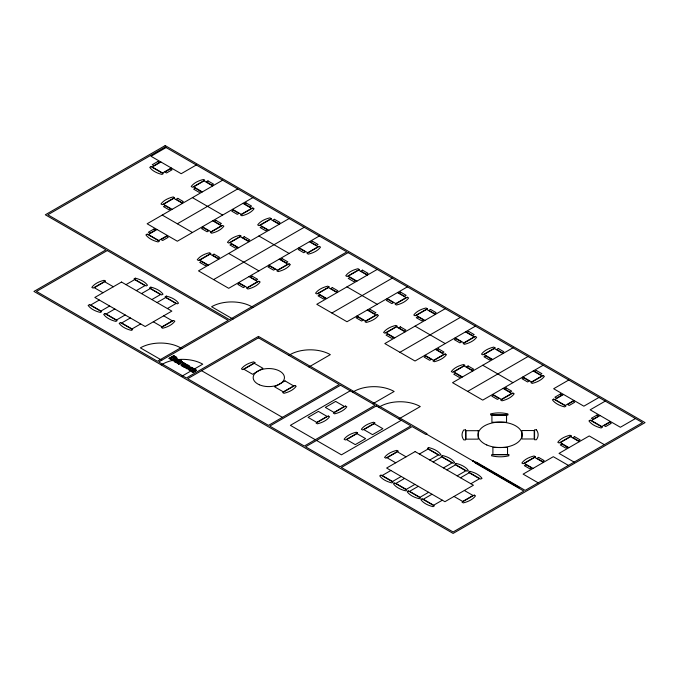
<?xml version="1.0" encoding="UTF-8"?>
<svg xmlns="http://www.w3.org/2000/svg" width="679" height="679" viewBox="0 0 679 679"><rect width="100%" height="100%" fill="white"/><g stroke="black" fill="none" stroke-linecap="round" stroke-linejoin="round"><path stroke-width="1.02" d="M189.008 369.325L189.017 368.867C190.383 365.913 192.785 369.749 193.32 368.434C192.182 366.736 189.348 367.016 188.244 368.595A1.91 1.103 0 0 0 188.363 369.342C191.105 370.216 191.054 370.895 188.363 369.639A1.91 1.103 0 0 1 188.244 368.892L190.909 367.577L193.32 368.722M185.036 364.979L185.308 364.75C185.987 363.452 182.464 363.732 184.136 363.01L185.91 363.91L186.148 364.767M196.129 370.182L195 371.566L192.59 369.885L195 371.277L196.07 370.403M178.373 359.87L175.42 362.204L174.834 361.865L177.491 359.912M189.73 366.431L186.776 368.756L186.19 368.425L188.847 366.473M186.148 364.479L183.22 366.702C181.777 366.354 183.695 365.497 182.634 366.363M178.314 360.057L175.42 361.915L174.834 361.576M189.67 366.609L186.776 368.468L186.19 368.128M186.063 364.665L183.22 366.414L182.634 366.074M177.482 359.98L175.869 359.463L173.272 360.965L172.687 360.328L173.272 360.668L175.869 359.166L177.482 359.683L177.244 360.447L174.834 361.865M177.618 362.416L179.867 361.016L181.437 361.364L180.945 361.932L179.867 361.313L177.618 362.416L178.509 363.341L177.626 362.9M188.838 366.533L187.226 366.015L184.629 367.517L184.043 366.889L184.629 367.229L187.226 365.726L188.838 366.244L188.601 367.008L186.19 368.425M181.879 365.022C189.585 365.166 178.509 363.341 182.778 365.794M192.59 369.885L192.013 370.411A1.366 0.789 0 0 0 192.089 370.946L194.109 371.719L193.473 372.084C187.811 371.286 195.28 366.558 196.129 370.471M192.59 370.174L192.013 370.709A1.366 0.789 0 0 0 192.089 371.235L194.109 372.007L193.473 372.381C188.372 371.71 194.101 367.203 196.104 370.25M194.881 370.98C197.122 368.459 189.594 369.351 194.881 370.98C196.316 370.055 193.778 369.223 193.04 369.911M166.1 147.547L151.001 156.263L181.2 173.705L196.299 164.989M160.931 162.001L152.24 167.017L162.587 172.984L171.269 167.976M222.636 180.19L147.131 223.781L177.338 241.223L252.843 197.631M157.061 229.519L148.378 234.527L158.725 240.502L167.407 235.486M177.338 223.781L237.735 188.906M99.312 300.033L90.63 305.049L100.967 311.024L109.65 306.008M125.988 284.628L134.671 279.621L145.017 285.587L136.335 290.604M114.827 308.996L106.145 314.012L116.491 319.979L125.174 314.971M141.512 293.591L150.195 288.583L160.533 294.55L151.85 299.566M289.11 218.57L198.497 270.879L228.704 288.312L319.308 236.003M130.351 317.959L121.668 322.975L132.006 328.942L140.697 323.934M157.027 302.554L165.71 297.538L176.056 303.513L167.373 308.529M213.605 279.595L304.209 227.287M172.602 359.938C166.134 356.984 174.715 359.259 172.05 360.26L169.147 358.291L173.79 355.609L176.693 357.578L176.15 357.892L173.858 356.568L172.585 357.307L173.858 356.28L176.15 357.604L176.693 357.281M169.147 358.58L173.79 355.898L176.693 357.578M170.31 358.325L172.042 357.332L174.172 358.563L174.715 358.249L174.172 358.851L172.042 357.621L170.31 358.622M161.212 364.903L162.476 364.173A28.476 16.44 0 0 1 202.741 364.173L181.352 376.522M169.147 358.291L172.05 359.963L172.602 359.649M172.687 360.328L176.167 358.317C177.635 358.682 175.649 359.539 176.752 358.656M172.687 360.625L176.167 358.614L176.752 358.945M178.883 360.447C180.037 361.279 178.059 360.574 179.375 360.167L180.775 359.819C182.643 360.583 178.628 361.491 181.361 360.159M178.883 360.744L181.361 360.447M179.281 360.676C177.686 360.821 175.471 363.104 177.983 363.647L178.509 363.341M177.355 362.085L179.281 360.973M176.761 362.45L177.983 363.358L178.509 363.053M181.938 362.247L183.695 362.976L181.446 362.824L178.967 364.25L178.382 363.91L181.87 361.61C183.474 362.068 180.979 362.909 182.456 361.949M178.382 363.91L181.87 361.899L182.456 362.238M178.382 363.621L178.967 363.961L181.446 362.535L183.695 362.688M183.542 363.35L186.148 364.572M181.811 364.912L183.491 365.582L184.459 365.022M183.007 365.862L181.403 365.48L181.098 364.53L182.651 363.944L185.308 364.75M184.459 365.31L183.491 365.582M184.043 366.889L187.523 364.878C188.991 365.234 187.005 366.091 188.108 365.217M184.043 367.178L187.523 365.166L188.108 365.506M192.658 368.816L193.32 368.434M377.193 269.427L316.787 304.294L346.994 321.736L407.4 286.861M331.895 313.019L392.292 278.144M288.804 355.355L290.06 354.633A28.476 16.44 0 0 1 330.334 354.633L308.937 366.983M445.229 308.699L384.823 343.574L415.022 361.007L475.427 326.141M399.923 352.291L460.328 317.416M350.203 390.807L290.383 425.343L315.285 439.72M352.622 392.199L353.878 391.477A28.476 16.44 0 0 1 394.143 391.477L372.754 403.827M378.746 407.29L380.011 406.56A28.476 16.44 0 0 1 420.276 406.56L398.887 418.909M512.951 347.801L452.545 382.676L482.752 400.118L543.158 365.243M401.272 420.293L341.444 454.828L316.55 440.45M467.653 391.393L528.05 356.517M390.875 470.488L382.192 475.504L392.538 481.479L401.221 476.463M419.393 454.03L428.076 449.014L438.422 454.989L429.739 459.997M568.756 380.019L553.657 388.736L583.855 406.178L598.954 397.453M404.582 478.406L395.899 483.423L406.246 489.389L414.928 484.382M433.1 461.941L441.783 456.925L452.129 462.9L443.446 467.916M563.578 394.474L554.896 399.481L565.242 405.456L573.925 400.44M418.289 486.317L409.607 491.333L419.953 497.308L428.636 492.292M446.807 469.86L455.49 464.843L465.836 470.819L457.154 475.826M431.997 494.236L423.314 499.243L433.66 505.218L442.343 500.202M460.515 477.77L469.197 472.754L479.544 478.729L470.861 483.745M605.278 401.102L590.17 409.819L620.377 427.261L635.476 418.544M600.1 415.556L591.417 420.564L601.764 426.539L610.446 421.523M183.007 366.151L181.403 365.769L181.098 364.827L182.651 364.233L184.926 364.75M181.938 362.535L183.695 362.976M176.37 358.885L177.906 359.216L178.373 360.167M176.37 359.174L177.906 359.505M187.727 365.438L189.263 365.769L189.73 366.719M187.727 365.726L189.721 366.541M190.841 369.826L189.407 369.495L189.229 368.799L191.537 368.077L192.624 369.087M190.875 370.14L189.407 369.783L189.008 369.036M183.576 363.664L185.333 364.538M212.705 185.927L204.023 180.911L193.685 186.886L202.367 191.894M242.912 203.361L251.595 208.377L241.249 214.343L232.566 209.336M279.179 224.299L270.497 219.283L260.15 225.258L268.833 230.274M309.378 241.732L318.061 246.749L307.714 252.724L299.032 247.708M367.263 275.156L358.58 270.14L348.242 276.115L356.925 281.131M397.47 292.59L406.152 297.606L395.806 303.581L387.123 298.565M435.298 314.436L426.616 309.42L416.269 315.396L424.952 320.403M465.497 331.87L474.18 336.886L463.833 342.853L455.151 337.845M503.02 353.538L494.337 348.522L484 354.497L492.682 359.505M533.227 370.972L541.91 375.988L531.564 381.954L522.881 376.947M192.437 197.631L222.636 215.065M258.903 236.003L289.11 253.437M346.994 286.861L377.193 304.294M415.022 326.141L445.229 343.574M482.752 365.243L512.951 382.676M604.335 444.669L589.228 435.952L559.029 453.385L574.128 462.11M182.507 203.361L173.824 198.344L163.478 204.32L172.16 209.336M212.705 220.794L221.388 225.81L211.05 231.785L202.367 226.769M248.972 241.732L240.29 236.725L229.952 242.692L238.635 247.708M279.179 259.174L287.862 264.182L277.516 270.157L268.833 265.141M337.064 292.59L328.381 287.582L318.035 293.549L326.718 298.565M367.263 310.031L375.945 315.048L365.608 321.014L356.925 316.007M405.091 331.87L396.409 326.854L386.071 332.829L394.754 337.845M435.298 349.303L443.981 354.319L433.635 360.294L424.952 355.278M472.822 370.972L464.139 365.956L453.793 371.931L462.475 376.947M503.02 388.405L511.703 393.421L501.365 399.396L492.682 394.38M579.306 441.681L570.623 436.673L560.277 442.64L568.96 447.656M162.23 215.065L192.437 232.498M228.704 253.437L258.903 270.879M218.774 259.174L210.091 254.158L199.745 260.133L208.428 265.141M248.972 276.608L257.655 281.624L247.317 287.599L238.635 282.583M568.416 465.404L553.317 456.687L523.119 474.129L538.218 482.845M543.387 462.416L534.704 457.408L524.358 463.375L533.04 468.391M253.123 307.468L251.858 306.738A28.476 16.44 0 0 0 211.593 306.738L232.982 319.096M426.353 434.042L475.741 462.56M113.342 286.767L104.659 281.751L94.322 287.726L103.004 292.734M163.681 315.828L172.364 320.836L162.018 326.811L153.335 321.795M406.067 456.823L397.385 451.815L387.038 457.782L395.721 462.798M464.351 490.476L473.034 495.483L462.688 501.458L454.005 496.442M181.904 348.582L180.648 347.86A28.476 16.44 0 0 0 140.375 347.86L161.772 360.209M201.561 370.683L282.396 417.356M180.359 360.736L181.437 361.364M180.359 361.024L181.437 361.652M172.585 357.018L174.715 358.249M172.585 357.307L174.715 358.537M193.04 369.622L194.881 370.683M188.838 366.244L188.847 366.762M177.482 359.683L177.491 360.201M165.192 145.569L45.315 214.785L106.009 249.821L33.95 291.427L453.114 533.431L645.05 422.618L165.192 145.569M165.192 147.029L47.836 214.785L229.485 319.656L346.85 251.901L165.192 147.029M157.774 161.534L152.24 164.725L153.878 165.676L159.412 162.476L157.774 161.534M151.052 166.627L149.762 167.365A22.229 12.833 0 0 0 161.975 174.418L163.257 173.671L151.052 166.627M170.437 168.842L164.895 172.042L166.533 172.984L172.076 169.784L170.437 168.842M174.495 197.657L162.281 204.702L160.999 203.963A22.229 12.833 0 0 1 173.204 196.918L174.495 197.657M204.693 180.224L192.488 187.268L191.206 186.53A22.229 12.833 0 0 1 203.411 179.477L204.693 180.224M165.107 205.661L163.478 206.603L169.012 209.803L170.65 208.852L165.107 205.661M177.771 198.353L176.133 199.295L181.675 202.495L183.305 201.544L177.771 198.353M195.314 188.219L193.676 189.169L199.21 192.361L200.848 191.419L195.314 188.219M207.969 180.911L206.34 181.862L211.873 185.053L213.512 184.111L207.969 180.911M107.265 250.551L36.471 291.427L157.435 361.262L228.229 320.386L107.265 250.551M153.912 229.052L148.37 232.243L150.008 233.186L155.55 229.994L153.912 229.052M147.182 234.145L145.9 234.883A22.229 12.833 0 0 0 158.105 241.936L159.387 241.189L147.182 234.145M166.567 236.36L161.033 239.551L162.671 240.502L168.205 237.302L166.567 236.36M105.33 281.064L93.125 288.108L91.835 287.37A22.229 12.833 0 0 1 104.048 280.317L105.33 281.064M203.191 227.643L201.553 228.585L207.095 231.785L208.725 230.843L203.191 227.643M215.854 220.336L214.216 221.278L219.75 224.477L221.388 223.535L215.854 220.336M233.389 210.21L231.76 211.152L237.294 214.352L238.932 213.401L233.389 210.21M246.053 202.902L244.415 203.844L249.957 207.036L251.586 206.093L246.053 202.902M121.516 282.048L94.831 297.453L145.17 326.514L171.846 311.109L121.516 282.048M222.585 225.428L210.38 232.473L211.661 233.211A22.229 12.833 0 0 0 223.866 226.166L222.585 225.428M252.792 207.986L240.578 215.039L241.868 215.778A22.229 12.833 0 0 0 254.073 208.733L252.792 207.986M89.433 304.667L88.143 305.406A22.229 12.833 0 0 0 100.356 312.45L101.638 311.712L89.433 304.667M135.291 278.186L134.001 278.933L146.214 285.978L147.496 285.239A22.229 12.833 0 0 0 135.291 278.186M104.948 313.622L103.666 314.369A22.229 12.833 0 0 0 115.871 321.413L117.153 320.675L104.948 313.622M150.806 287.149L149.524 287.888L161.729 294.941L163.019 294.194A22.229 12.833 0 0 0 150.806 287.149M210.762 253.471L198.548 260.515L197.266 259.777A22.229 12.833 0 0 1 209.472 252.732L210.762 253.471M240.96 236.029L228.755 243.082L227.473 242.335A22.229 12.833 0 0 1 239.679 235.29L240.96 236.029M271.159 218.596L258.954 225.64L257.672 224.902A22.229 12.833 0 0 1 269.877 217.857L271.159 218.596M201.374 261.474L199.745 262.417L205.279 265.616L206.917 264.666L201.374 261.474M214.038 254.158L212.4 255.109L217.942 258.3L219.572 257.358L214.038 254.158M231.581 244.033L229.943 244.975L235.477 248.174L237.115 247.232L231.581 244.033M244.236 236.725L242.607 237.667L248.141 240.867L249.779 239.925L244.236 236.725M261.78 226.599L260.142 227.541L265.684 230.741L267.322 229.791L261.78 226.599M274.443 219.292L272.805 220.234L278.339 223.433L279.977 222.483L274.443 219.292M120.472 322.584L119.19 323.323A22.229 12.833 0 0 0 131.395 330.376L132.677 329.629L120.472 322.584M166.33 296.112L165.048 296.85L177.253 303.895L178.535 303.157A22.229 12.833 0 0 0 166.33 296.112M173.561 320.454L161.356 327.499L162.637 328.246A22.229 12.833 0 0 0 174.843 321.192L173.561 320.454M239.458 283.457L237.82 284.399L243.362 287.599L244.992 286.657L239.458 283.457M252.121 276.149L250.483 277.091L256.017 280.291L257.655 279.341L252.121 276.149M269.656 266.024L268.027 266.966L273.561 270.157L275.199 269.215L269.656 266.024M282.32 258.707L280.682 259.658L286.224 262.849L287.854 261.907L282.32 258.707M299.863 248.582L298.225 249.524L303.759 252.724L305.397 251.782L299.863 248.582M312.518 241.274L310.889 242.216L316.422 245.416L318.061 244.474L312.518 241.274M258.852 281.242L246.647 288.286L247.928 289.025A22.229 12.833 0 0 0 260.142 281.98L258.852 281.242M289.059 263.8L276.845 270.845L278.135 271.592A22.229 12.833 0 0 0 290.34 264.538L289.059 263.8M319.257 246.367L307.052 253.411L308.334 254.15A22.229 12.833 0 0 0 320.539 247.105L319.257 246.367M348.106 252.63L158.691 361.983L186.394 377.982L258.453 336.385L426.981 433.677L425.725 434.407L412.187 426.59L341.384 467.466L453.114 531.971L523.916 491.095L475.113 462.925L476.369 462.195L525.173 490.374L642.529 422.618L348.106 252.63M329.052 286.894L316.838 293.939L315.557 293.201A22.229 12.833 0 0 1 327.762 286.148L329.052 286.894M359.25 269.453L347.045 276.497L345.764 275.759A22.229 12.833 0 0 1 357.969 268.714L359.25 269.453M319.665 294.89L318.035 295.84L323.569 299.032L325.207 298.089L319.665 294.89M332.328 287.582L330.69 288.524L336.232 291.724L337.862 290.782L332.328 287.582M349.872 277.456L348.234 278.398L353.767 281.598L355.406 280.648L349.872 277.456M362.527 270.149L360.897 271.091L366.431 274.291L368.069 273.34L362.527 270.149M258.453 337.836L187.65 378.712L268.494 425.385L339.288 384.509L258.453 337.836M254.931 362.603L242.726 369.648L241.435 368.909A22.229 12.833 0 0 1 253.649 361.856L254.931 362.603M254.26 363.29L243.914 369.257L252.596 374.273L262.943 368.298L254.26 363.29M357.748 316.881L356.11 317.823L361.652 321.023L363.282 320.072L357.748 316.881M370.411 309.565L368.773 310.515L374.307 313.706L375.945 312.764L370.411 309.565M387.947 299.439L386.317 300.381L391.851 303.581L393.489 302.639L387.947 299.439M400.61 292.131L398.972 293.073L404.514 296.273L406.144 295.331L400.61 292.131M377.142 314.657L364.937 321.702L366.219 322.449A22.229 12.833 0 0 0 378.432 315.396L377.142 314.657M407.349 297.224L395.144 304.268L396.426 305.007A22.229 12.833 0 0 0 408.631 297.962L407.349 297.224M285.002 380.885L274.664 386.86L283.347 391.868L293.684 385.901L285.002 380.885M397.079 326.166L384.874 333.211L383.584 332.472A22.229 12.833 0 0 1 395.798 325.428L397.079 326.166M427.278 308.733L415.073 315.777L413.791 315.039A22.229 12.833 0 0 1 425.996 307.986L427.278 308.733M294.881 385.511L282.676 392.564L283.958 393.302A22.229 12.833 0 0 0 296.171 386.258L294.881 385.511M387.701 334.17L386.062 335.112L391.596 338.312L393.234 337.361L387.701 334.17M400.355 326.862L398.717 327.804L404.26 331.004L405.898 330.053L400.355 326.862M417.899 316.728L416.261 317.679L421.803 320.87L423.433 319.928L417.899 316.728M430.562 309.42L428.924 310.371L434.458 313.562L436.096 312.62L430.562 309.42M340.544 385.231L269.75 426.106L304.311 446.061L375.105 405.185L340.544 385.231M318.4 411.398L308.054 417.364L316.745 422.38L327.083 416.405L318.4 411.398M335.664 401.425L325.326 407.4L334.009 412.416L344.346 406.441L335.664 401.425M425.775 356.152L424.146 357.095L429.68 360.294L431.318 359.352L425.775 356.152M438.439 348.845L436.801 349.787L442.335 352.987L443.973 352.045L438.439 348.845M455.982 338.719L454.344 339.661L459.878 342.861L461.516 341.91L455.982 338.719M468.637 331.411L466.999 332.354L472.542 335.553L474.18 334.603L468.637 331.411M328.28 416.023L316.075 423.068L317.356 423.815A22.229 12.833 0 0 0 329.561 416.762L328.28 416.023M345.543 406.059L333.338 413.104L334.62 413.842A22.229 12.833 0 0 0 346.833 406.797L345.543 406.059M445.178 353.937L432.964 360.982L434.254 361.72A22.229 12.833 0 0 0 446.459 354.676L445.178 353.937M475.376 336.495L463.171 343.549L464.453 344.287A22.229 12.833 0 0 0 476.658 337.242L475.376 336.495M376.37 405.915L305.567 446.79L340.128 466.745L410.931 425.869L376.37 405.915M464.809 365.268L452.596 372.313L451.314 371.574A22.229 12.833 0 0 1 463.519 364.53L464.809 365.268M495.008 347.835L482.803 354.879L481.521 354.141A22.229 12.833 0 0 1 493.726 347.088L495.008 347.835M455.422 373.272L453.793 374.214L459.327 377.414L460.965 376.472L455.422 373.272M468.086 365.964L466.448 366.906L471.99 370.106L473.619 369.155L468.086 365.964M485.629 355.83L483.991 356.781L489.525 359.972L491.163 359.03L485.629 355.83M498.284 348.522L496.655 349.473L502.188 352.664L503.826 351.722L498.284 348.522M357.595 432.947L345.39 439.992L344.109 439.254A22.229 12.833 0 0 1 356.314 432.209L357.595 432.947M374.859 422.983L362.654 430.028L361.372 429.289A22.229 12.833 0 0 1 373.577 422.236L374.859 422.983M356.925 433.635L346.587 439.61L355.27 444.626L365.608 438.651L356.925 433.635M374.197 423.671L363.851 429.646L372.533 434.653L382.88 428.687L374.197 423.671M493.506 395.254L491.868 396.197L497.41 399.396L499.04 398.454L493.506 395.254M506.169 387.947L504.531 388.889L510.065 392.089L511.703 391.146L506.169 387.947M523.704 377.821L522.075 378.763L527.608 381.963L529.247 381.012L523.704 377.821M536.368 370.513L534.729 371.455L540.272 374.655L541.901 373.705L536.368 370.513M398.047 451.119L385.842 458.172L384.56 457.425A22.229 12.833 0 0 1 396.765 450.381L398.047 451.119M512.9 393.039L500.695 400.084L501.976 400.822A22.229 12.833 0 0 0 514.19 393.778L512.9 393.039M543.107 375.597L530.893 382.65L532.183 383.389A22.229 12.833 0 0 0 544.388 376.344L543.107 375.597M415.149 451.577L386.631 468.043L444.915 501.696L473.433 485.23L415.149 451.577M380.995 475.122L379.714 475.86A22.229 12.833 0 0 0 391.919 482.905L393.2 482.166L380.995 475.122M428.695 447.58L427.405 448.327L439.61 455.371L440.9 454.633A22.229 12.833 0 0 0 428.695 447.58M394.703 483.032L393.421 483.771A22.229 12.833 0 0 0 405.626 490.824L406.908 490.077L394.703 483.032M442.402 455.499L441.112 456.237L453.326 463.282L454.607 462.543A22.229 12.833 0 0 0 442.402 455.499M560.43 394.007L554.896 397.198L556.534 398.149L562.068 394.949L560.43 394.007M553.708 399.099L552.417 399.838A22.229 12.833 0 0 0 564.631 406.891L565.913 406.144L553.708 399.099M408.41 490.951L407.128 491.689A22.229 12.833 0 0 0 419.333 498.734L420.624 497.996L408.41 490.951M456.11 463.409L454.828 464.156L467.033 471.201L468.315 470.462A22.229 12.833 0 0 0 456.11 463.409M573.093 401.314L567.551 404.506L569.189 405.456L574.723 402.257L573.093 401.314M472.949 460.676L472.465 460.956L518.824 487.717L519.308 487.437L472.949 460.676M422.117 498.861L420.836 499.6A22.229 12.833 0 0 0 433.041 506.653L434.331 505.906L422.117 498.861M469.817 471.328L468.535 472.066L480.74 479.111L482.022 478.372A22.229 12.833 0 0 0 469.817 471.328M596.951 415.09L591.409 418.281L593.047 419.232L598.589 416.032L596.951 415.09M590.221 420.182L588.939 420.921A22.229 12.833 0 0 0 601.144 427.974L602.426 427.227L590.221 420.182M535.375 456.721L523.161 463.765L521.879 463.027A22.229 12.833 0 0 1 534.084 455.974L535.375 456.721M571.285 435.977L559.08 443.031L557.798 442.292A22.229 12.833 0 0 1 570.004 435.239L571.285 435.977M525.987 464.716L524.358 465.667L529.892 468.858L531.53 467.916L525.987 464.716M538.651 457.408L537.013 458.35L542.555 461.55L544.185 460.608L538.651 457.408M561.906 443.981L560.268 444.932L565.811 448.123L567.44 447.181L561.906 443.981M574.57 436.673L572.932 437.615L578.466 440.815L580.104 439.873L574.57 436.673M474.231 495.101L462.017 502.146L463.307 502.893A22.229 12.833 0 0 0 475.512 495.84L474.231 495.101M609.606 422.397L604.072 425.597L605.71 426.539L611.244 423.34L609.606 422.397M507.867 414.928L490.603 414.928L490.603 413.884A22.229 12.833 0 0 1 507.867 413.884L507.867 414.928M506.551 415.149L491.919 415.149L491.919 422.236L506.551 422.236L506.551 415.149M536.393 429.782L534.577 429.782L534.577 439.746L536.393 439.746A22.229 12.833 0 0 0 536.393 429.782M465.599 429.934L463.782 429.934A22.229 12.833 0 0 0 463.782 439.899L465.599 439.899L465.599 429.934M534.203 430.545L521.922 430.545L521.922 438.99L534.203 438.99L534.203 430.545M478.254 430.698L465.972 430.698L465.972 439.143L478.254 439.143L478.254 430.698M507.536 447.453L492.903 447.453L492.903 454.54L507.536 454.54L507.536 447.453M508.851 454.752L491.588 454.752L491.588 455.804A22.229 12.833 0 0 0 508.851 455.804L508.851 454.752M259.361 384.772A15.642 9.031 0 0 0 284.323 378.704A15.642 9.031 0 0 0 262.731 369.257A15.642 9.031 0 0 0 259.361 384.772M486.784 444.974A22.025 12.714 0 0 0 521.947 436.427A22.025 12.714 0 0 0 491.537 423.119A22.025 12.714 0 0 0 486.784 444.974"/></g></svg>
